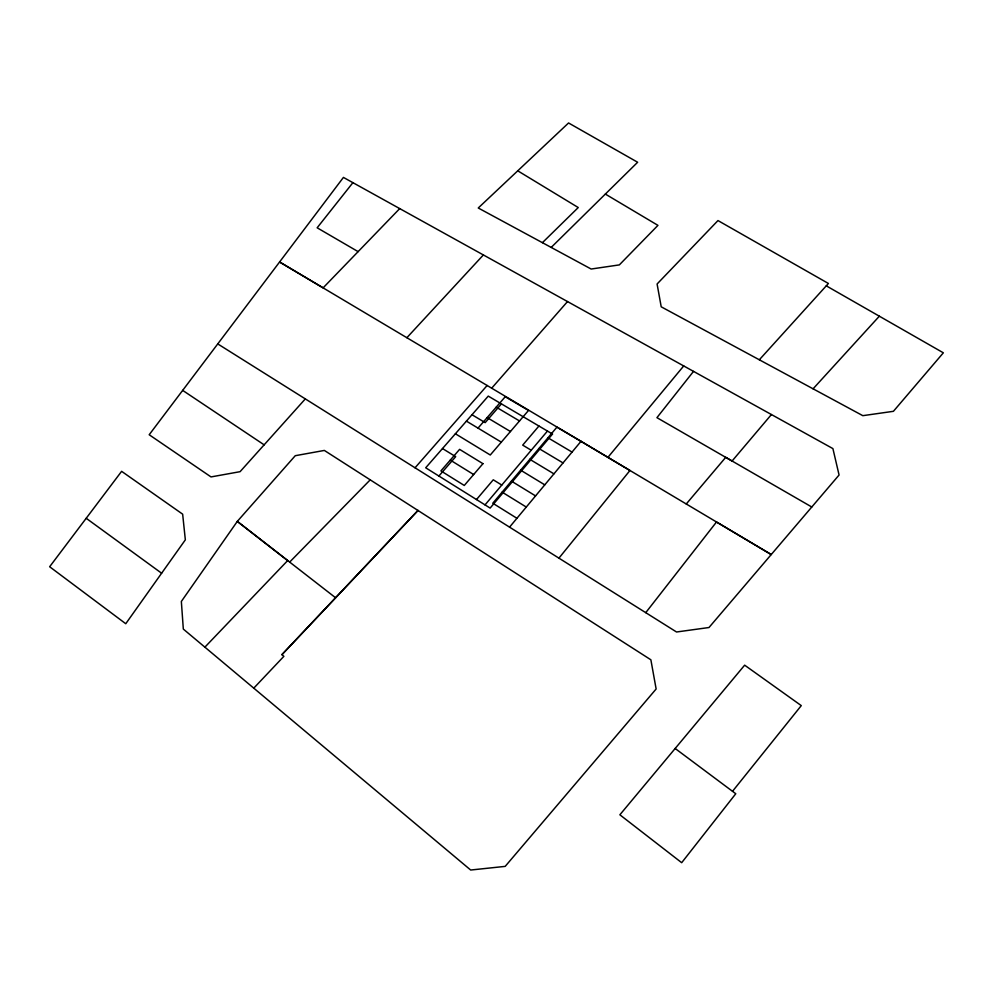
<?xml version="1.0" encoding="UTF-8"?>
<svg xmlns="http://www.w3.org/2000/svg" width="993" height="993" viewBox="0 0 993 993"><rect width="100%" height="100%" fill="white"/><g stroke="black" fill="none" stroke-linecap="round" stroke-linejoin="round"><path stroke-width="1.49" d="M161.623 573.222L125.763 623.728L49.65 566.742L121.618 471.327L182.65 514.163L185.343 539.844L161.623 573.222L86.205 518.284M217.752 343.913L676.531 631.995L708.99 627.514L839.073 475.014L832.904 448.6L343.429 177.412L149.186 434.748L211.012 476.925L240.083 471.675L305.31 398.913M645.76 612.644L716.499 521.995L771.263 554.566L279.579 261.978L323.11 287.858L399.732 208.592M693.511 371.382L656.932 417.668L732.089 461.013L771.424 414.54M352.912 182.65L317.152 227.794L358.113 251.639M732.524 791.297L801.277 705.613L744.651 665.173L619.868 814.794L681.682 862.694L735.776 793.742L675.153 748.486M558.935 558.14L629.959 470.483L580.979 441.289M607.927 457.351L683.73 365.921M509.558 527.146L581.029 441.302L556.936 427.139L492.789 503.228L516.931 518.284M485.018 504.891L547.453 431.061M686.262 503.972L725.722 457.339L811.79 507.001M476.491 499.553L493.26 479.805L501.788 485.056M538.926 426.022L522.703 445.125L531.23 450.251M478.018 428.12L505.226 396.753L528.524 410.444L490.269 455.005L455.39 433.767M438.894 476.044L455.688 456.668L442.493 448.538M501.428 403.89L485.18 422.633L471.998 414.739M415.037 467.79L487.129 385.495M491.672 388.201L567.512 301.562M759.322 359.789L828.41 283.477L717.976 220.57L657.093 283.998L661.214 306.812L862.818 415.67L893.415 411.313L943.35 352.813L826.288 285.847M813.068 388.822L879.339 316.196M406.882 337.694L483.392 254.94M281.913 654.66L417.991 510.464L281.913 654.66L283.874 656.336L253.761 688.161M204.906 647.138L287.672 560.573L237.302 521.399L181.347 601.46L183.32 629.078L470.682 870.029L505.189 866.38L656.137 688.993L650.874 659.799L324.351 450.437L295.269 455.7L237.302 521.399L335.609 597.774M289.658 562.088L370.228 479.83M551.202 247.406L637.643 162.256L568.567 122.971L478.254 207.996L591.158 269.029L619.347 264.895L657.949 225.361L605.345 194.069M542.414 242.677L578.249 207.549L517.775 170.833M496.215 407.142L519.525 420.958M547.95 437.789L572.03 452.063M487.153 417.594L510.464 431.533M538.914 448.526L563.006 462.912M466.425 421.131L501.353 442.17M529.803 459.312L553.908 473.835M520.642 470.185L544.76 484.832M511.42 481.121L535.55 495.904M450.288 460.094L473.636 474.53M502.135 492.143L526.278 507.051M182.662 390.373L264.163 444.852M552.518 434.053L490.132 508.081L425.699 467.79L488.258 396.108L552.518 434.053M482.946 463.669L464.277 485.465L440.917 470.893L459.598 449.37L482.946 463.669"/></g></svg>
